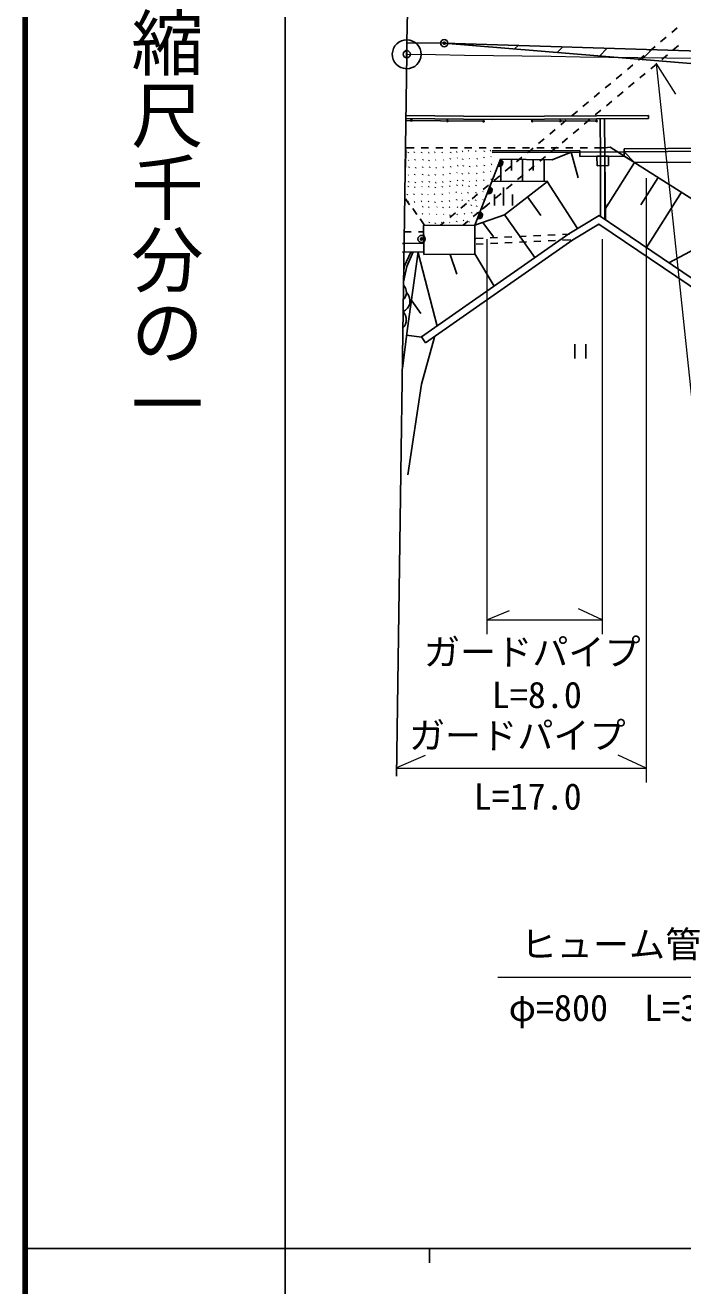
# Model space of a CAD drawing. Units: millimetres, scale not verified. Extents: x 40000 to 680000, y 20000 to 380000.
# Drawn here: x 40000 to 85524, y 202409 to 289716 of the extents above; entities that cross this region are included whole.
import ezdxf
from ezdxf.enums import TextEntityAlignment as Align

# ---------------------------------------------------------------- set-up
doc = ezdxf.new("R2010")
doc.units = ezdxf.units.MM
doc.header["$LTSCALE"] = 1000
doc.header["$PDMODE"] = 32
doc.header["$PDSIZE"] = 500
doc.linetypes.add('CHAIN', pattern=[18.5, 12, -1.5, 3.5, -1.5])
for name, color, linetype, lineweight in [('M-BGD', 7, 'Continuous', 25), ('M-BMK', 2, 'CHAIN', 13), ('M-STR-HTXT', 7, 'Continuous', 13), ('M-STR-STR3', 7, 'Continuous', 25), ('M-TTL', 2, 'Continuous', 140), ('M-TTL-BAND', 7, 'Continuous', 25)]:
    doc.layers.add(name, color=color, linetype=linetype, lineweight=lineweight)
doc.layers.add('M-OTRS', color=6, linetype='Continuous')
doc.styles.add('@ＭＳ ゴシック', font='')
doc.styles.add('ＭＳ ゴシック', font='')
doc.styles.get('@ＭＳ ゴシック').set_extended_font_data('@MS Gothic')
doc.styles.get('ＭＳ ゴシック').set_extended_font_data('MS Gothic')

msp = doc.modelspace()

# ---------------------------------------------------------------- linework, layer by layer
at = {"layer": 'M-BGD'}
for p, q in [((67485, 336920), (66427, 288558)), ((85143, 289531), (84759, 289211)), ((66427, 288558), (66405, 287541)), ((66422, 288205), (66408, 287205)), ((66426, 288503), (66426, 288503)), ((71040, 288409), (70943, 288312)), ((74127, 288314), (73882, 288069)), ((77214, 288219), (76821, 287826)), ((80300, 288124), (79760, 287584)), ((83607, 288250), (83223, 287930)), ((84375, 288891), (83991, 288571)), ((85231, 288302), (84846, 287982)), ((66415, 287705), (65712, 237710)), ((82839, 287610), (82454, 287290)), ((83387, 288029), (82699, 287341)), ((84462, 287662), (84078, 287342)), ((82070, 286970), (81686, 286650)), ((82926, 286381), (82542, 286061)), ((83694, 287022), (83310, 286701)), ((80534, 285690), (80150, 285369)), ((81302, 286330), (80918, 286010)), ((82158, 285741), (81774, 285421)), ((79766, 285049), (79382, 284729)), ((81390, 285101), (81005, 284781)), ((78229, 283769), (77845, 283449)), ((78998, 284409), (78613, 284089)), ((79853, 283821), (79469, 283500)), ((80621, 284461), (80237, 284141)), ((66351, 283122), (66308, 283122)), ((66353, 283265), (66311, 283265)), ((66355, 283465), (66316, 283465)), ((68758, 283090), (66351, 283122)), ((72339, 283189), (66353, 283265)), ((72339, 283389), (66355, 283465)), ((71782, 283068), (68758, 283090)), ((72339, 283389), (83139, 283461)), ((72339, 283189), (83140, 283261)), ((79605, 283083), (75102, 283076)), ((77461, 283129), (77077, 282809)), ((79085, 283180), (78701, 282860)), ((79832, 280639), (79815, 283249)), ((80132, 280641), (80115, 283251)), ((83139, 283461), (83140, 283261)), ((76693, 282489), (76309, 282168)), ((78317, 282540), (77933, 282220)), ((66350, 281224), (66919, 281224)), ((67419, 281223), (67919, 281223)), ((68419, 281223), (68919, 281222)), ((69419, 281222), (69919, 281222)), ((70419, 281221), (70919, 281221)), ((71419, 281221), (71919, 281221)), ((72419, 281220), (72919, 281220)), ((73419, 281220), (73919, 281219)), ((74419, 281219), (74919, 281219)), ((75157, 281208), (74772, 280888)), ((75419, 281218), (75919, 281218)), ((75925, 281848), (75541, 281528)), ((76780, 281260), (76396, 280940)), ((76419, 281218), (76919, 281217)), ((77549, 281900), (77165, 281580)), ((77419, 281217), (77919, 281217)), ((78419, 281216), (78919, 281216)), ((79419, 281216), (79988, 281215)), ((79830, 276481), (79838, 281216)), ((80129, 276261), (80138, 281215)), ((81468, 281150), (91836, 281219)), ((81469, 280950), (81468, 281150)), ((66506, 280882), (66537, 280921)), ((66524, 280342), (66555, 280381)), ((66922, 280907), (66953, 280946)), ((66974, 280373), (67005, 280413)), ((67429, 280886), (67460, 280926)), ((67527, 280372), (67557, 280411)), ((67927, 280871), (67957, 280911)), ((67945, 280331), (67975, 280370)), ((68343, 280896), (68374, 280935)), ((68395, 280362), (68426, 280402)), ((68849, 280875), (68880, 280915)), ((68947, 280361), (68978, 280400)), ((69421, 280443), (69451, 280483)), ((69441, 280883), (69472, 280923)), ((69865, 280917), (69896, 280957)), ((69900, 280501), (69931, 280541)), ((70255, 280963), (70286, 281003)), ((70273, 280423), (70304, 280463)), ((70671, 280988), (70702, 281028)), ((70724, 280455), (70754, 280494)), ((72910, 280450), (71117, 275879)), ((71178, 280968), (71209, 281007)), ((71276, 280453), (71306, 280492)), ((71749, 280536), (71780, 280575)), ((71770, 280976), (71801, 281015)), ((72194, 281010), (72224, 281049)), ((72229, 280594), (72260, 280633)), ((72332, 281009), (78393, 281049)), ((72332, 280889), (78394, 280929)), ((72910, 280450), (76484, 280392)), ((72926, 280411), (72919, 278912)), ((73676, 280407), (73672, 279657)), ((74388, 280568), (74004, 280248)), ((74425, 280403), (74418, 278903)), ((75175, 280399), (75171, 279649)), ((76012, 280619), (75628, 280299)), ((75925, 280395), (75917, 278895)), ((76484, 280392), (77796, 280926)), ((77795, 280925), (78291, 279146)), ((78393, 281050), (78394, 280930)), ((78394, 280930), (81469, 280950)), ((78396, 280630), (78394, 280930)), ((78396, 280630), (81471, 280650)), ((79582, 280638), (80382, 280643)), ((79582, 280638), (79587, 279988)), ((80132, 280641), (80162, 276247)), ((80382, 280643), (80387, 279993)), ((81469, 280950), (91837, 281019)), ((81471, 280650), (81469, 280950)), ((82185, 280198), (81469, 280950)), ((81471, 280650), (82185, 280198)), ((82185, 280198), (91488, 280260)), ((66561, 279872), (66592, 279912)), ((66951, 279353), (66982, 279393)), ((67012, 279825), (67043, 279864)), ((67501, 279867), (67532, 279906)), ((67503, 279352), (67534, 279391)), ((67981, 279861), (68012, 279901)), ((68432, 279814), (68463, 279853)), ((68922, 279856), (68952, 279895)), ((69397, 279423), (69428, 279463)), ((69433, 279892), (69464, 279932)), ((69877, 279481), (69907, 279521)), ((69935, 279967), (69966, 280007)), ((70250, 279403), (70280, 279443)), ((70310, 279954), (70341, 279993)), ((70700, 279435), (70731, 279474)), ((70761, 279906), (70792, 279946)), ((71250, 279948), (71281, 279988)), ((71252, 279433), (71283, 279472)), ((71726, 279516), (71756, 279555)), ((71762, 279985), (71792, 280024)), ((72205, 279574), (72236, 279613)), ((72264, 280060), (72295, 280099)), ((73620, 279928), (73236, 279608)), ((75244, 279979), (74860, 279659)), ((79587, 279988), (80387, 279993)), ((82185, 280198), (80130, 276951)), ((66501, 279322), (66531, 279361)), ((66506, 278523), (66537, 278562)), ((66537, 278852), (66568, 278892)), ((66957, 278475), (66988, 278514)), ((66988, 278805), (67019, 278844)), ((67447, 278517), (67477, 278556)), ((67477, 278847), (67508, 278886)), ((67921, 279311), (67952, 279350)), ((67927, 278512), (67958, 278551)), ((67958, 278842), (67988, 278881)), ((68371, 279342), (68402, 279382)), ((68409, 278794), (68440, 278833)), ((68867, 278506), (68898, 278545)), ((68898, 278836), (68929, 278875)), ((68923, 279341), (68954, 279380)), ((69379, 278543), (69409, 278582)), ((69409, 278872), (69440, 278912)), ((69881, 278617), (69911, 278657)), ((69912, 278947), (69942, 278987)), ((70255, 278604), (70286, 278643)), ((70286, 278934), (70317, 278973)), ((70706, 278556), (70737, 278596)), ((70737, 278886), (70768, 278926)), ((71196, 278598), (71226, 278638)), ((71227, 278928), (71257, 278968)), ((72084, 278647), (71700, 278327)), ((71738, 278965), (71769, 279004)), ((72240, 279040), (72271, 279079)), ((72852, 279287), (72468, 278967)), ((73708, 278699), (73324, 278379)), ((74476, 279339), (74092, 279019)), ((76136, 278888), (78229, 275641)), ((83809, 279170), (82614, 277283)), ((66320, 277682), (66600, 277268)), ((66446, 277972), (66477, 278011)), ((66896, 278003), (66927, 278043)), ((67448, 278002), (67479, 278041)), ((67867, 277961), (67897, 278000)), ((68317, 277992), (68348, 278032)), ((68378, 278464), (68409, 278503)), ((68869, 277991), (68900, 278030)), ((69342, 278074), (69373, 278113)), ((69822, 278132), (69853, 278171)), ((70195, 278053), (70226, 278093)), ((70645, 278085), (70676, 278124)), ((71316, 278007), (70932, 277687)), ((71198, 278083), (71228, 278123)), ((71671, 278166), (71702, 278205)), ((71684, 277615), (71714, 277654)), ((72486, 277233), (72486, 277983)), ((72939, 278059), (72555, 277738)), ((73111, 277233), (73111, 278483)), ((73736, 277233), (73736, 277983)), ((74765, 277826), (75703, 276538)), ((85432, 278143), (83010, 274318)), ((66483, 277503), (66514, 277542)), ((66833, 277027), (67116, 276609)), ((66934, 277455), (66965, 277494)), ((67423, 277497), (67454, 277536)), ((67513, 277131), (67543, 277171)), ((67903, 277492), (67934, 277531)), ((67931, 277091), (67961, 277130)), ((68354, 277444), (68385, 277484)), ((68492, 277106), (68523, 277145)), ((68843, 277486), (68874, 277525)), ((68910, 277065), (68941, 277104)), ((69355, 277523), (69386, 277562)), ((69360, 277096), (69391, 277136)), ((69857, 277597), (69888, 277637)), ((69912, 277095), (69943, 277134)), ((70547, 277367), (70163, 277047)), ((70232, 277584), (70263, 277623)), ((70386, 277177), (70417, 277217)), ((70683, 277536), (70714, 277576)), ((70866, 277235), (70896, 277275)), ((71403, 276778), (71019, 276458)), ((71172, 277578), (71203, 277618)), ((71239, 277157), (71269, 277197)), ((72029, 277297), (71645, 276977)), ((72171, 277418), (71787, 277098)), ((67332, 276311), (67613, 275897)), ((67487, 276626), (67518, 276666)), ((67956, 276033), (67987, 276073)), ((67967, 276621), (67998, 276661)), ((68374, 275993), (68405, 276032)), ((68466, 276601), (68497, 276640)), ((69011, 276086), (68759, 275876)), ((68824, 276024), (68855, 276063)), ((68947, 276595), (68977, 276635)), ((69376, 276022), (69407, 276062)), ((69779, 276727), (69395, 276406)), ((69398, 276548), (69429, 276587)), ((69850, 276105), (69881, 276145)), ((69887, 276590), (69918, 276629)), ((70635, 276138), (70317, 275873)), ((70590, 276100), (70317, 275873)), ((70329, 276163), (70360, 276203)), ((70398, 276626), (70429, 276666)), ((70702, 276085), (70733, 276124)), ((70901, 276701), (70931, 276740)), ((71275, 276688), (71306, 276727)), ((71672, 276053), (72425, 275053)), ((73208, 276558), (75291, 273630)), ((66242, 275397), (66220, 275397)), ((66720, 275399), (66242, 275397)), ((67582, 275401), (67220, 275400)), ((68833, 275863), (67579, 275854)), ((67579, 275854), (67588, 274614)), ((73690, 275064), (73191, 275040)), ((74689, 275112), (74190, 275088)), ((75688, 275159), (75189, 275136)), ((76687, 275207), (76188, 275183)), ((77686, 275255), (77186, 275231)), ((88110, 275153), (84558, 273270)), ((66231, 274598), (66122, 274597)), ((67588, 274614), (66231, 274598)), ((71693, 274968), (71193, 274944)), ((71712, 274568), (71212, 274544)), ((72692, 275016), (72192, 274992)), ((72711, 274616), (72211, 274592)), ((73710, 274664), (73210, 274640)), ((74708, 274712), (74209, 274688)), ((75707, 274760), (75208, 274736)), ((76706, 274808), (76207, 274784)), ((77783, 274859), (77206, 274832)), ((66222, 274003), (66109, 274002)), ((67593, 274020), (66222, 274003)), ((66686, 274009), (66264, 273057)), ((66851, 274011), (66408, 273011)), ((67198, 273950), (68517, 268878)), ((69414, 273837), (69878, 272465)), ((71136, 273888), (72476, 271641)), ((66408, 273011), (66193, 271932)), ((66264, 273057), (66205, 272758)), ((66775, 270620), (67394, 269754)), ((66373, 268259), (67466, 268115)), ((67431, 268135), (67718, 267725)), ((78052, 267624), (78052, 266624)), ((78802, 267624), (78802, 266624))]:
    msp.add_line(p, q, dxfattribs=at)
for points in [[(66426, 288503), (69010, 288472), (86694, 287927), (111705, 287068), (86365, 287038), (69010, 288472)], [(79988, 281215), (80138, 281215), (80498, 281266), (86911, 277206), (87290, 276699), (88587, 274253), (89192, 272604), (89551, 271053), (90622, 263411), (91450, 253823)], [(66322, 281084), (66342, 281083), (66328, 279892), (66305, 279892)], [(71117, 275879), (73189, 276577), (76159, 278893), (72308, 278915)], [(67431, 268135), (77637, 275269), (79738, 276534), (86252, 272123), (87696, 271137)], [(67718, 267725), (77909, 274849), (79722, 275941), (85971, 271710), (87517, 270653)], [(67199, 274015), (66439, 268550), (66109, 265948)], [(66497, 258572), (67444, 264865), (68328, 268108)]]:
    msp.add_lwpolyline(points, dxfattribs=at)
msp.add_lwpolyline([(67593, 273844), (71131, 273868), (71117, 275879), (67579, 275854)], close=True, dxfattribs=at)
for centre, radius in [((69010, 288472), 75), ((69010, 288472), 60), ((69010, 288472), 45), ((69010, 288472), 30), ((69010, 288472), 15), ((69010, 288472), 10), ((66732, 283118), 50), ((69232, 283087), 50), ((71732, 283069), 50), ((75102, 283076), 50), ((77055, 283080), 50), ((79555, 283084), 50), ((67439, 274913), 75), ((67439, 274913), 60), ((67439, 274913), 45), ((67439, 274913), 30), ((67439, 274913), 15), ((67439, 274913), 10)]:
    msp.add_circle(centre, radius, dxfattribs=at)
for centre, radius, start, end in [((66415, 287705), 1000, 269.19393, 89.12821), ((66415, 287705), 500, 89.19365, 89.50959), ((66415, 287705), 1000, 89.12821, 89.19393), ((66415, 287705), 1000, 268.3649, 269.19393), ((66415, 287705), 500, 267.98352, 269.19422), ((72825, 280182), 250, 246.16931, 66.16931), ((72825, 280182), 200, 246.16931, 66.16931), ((72825, 280182), 150, 246.16931, 66.16931), ((72811, 280196), 100, 246.16931, 66.16931), ((72084, 278289), 250, 246.16931, 66.16931), ((72084, 278289), 200, 246.16931, 66.16931), ((72084, 278289), 150, 246.16931, 66.16931), ((72070, 278303), 100, 246.16931, 66.16931), ((71416, 276561), 250, 246.16931, 66.16931), ((71416, 276561), 200, 246.16931, 66.16931), ((71416, 276561), 150, 246.16931, 66.16931), ((71402, 276575), 100, 246.16931, 66.16931), ((65663, 271203), 728, 314.80507, 43.58279), ((65845, 270612), 793, 293.73768, 44.72748), ((65587, 269322), 793, 315.06635, 43.32151), ((65845, 270612), 793, 292.65265, 293.73768), ((65587, 269322), 793, 43.32151, 44.72749)]:
    msp.add_arc(centre, radius, start, end, dxfattribs=at)
for p in [(69010, 288472), (67439, 274913)]:
    msp.add_point(p, dxfattribs=at)
at = {"layer": 'M-BMK'}
msp.add_line((66408, 287705), (66415, 287705), dxfattribs=at)
msp.add_lwpolyline([(66415, 287705), (68415, 287677), (70415, 287649), (72414, 287621), (74414, 287593), (76414, 287564), (78414, 287536), (80414, 287508), (82413, 287480), (84413, 287452), (86413, 287424)], dxfattribs=at)
at = {"layer": 'M-OTRS'}
msp.add_point((66415, 287705), dxfattribs=at)
at = {"layer": 'M-STR-HTXT'}
for p, q in [((83681, 287054), (90359, 223795)), ((85042, 284951), (83686, 287092)), ((82980, 279125), (82980, 237269)), ((71949, 274891), (71949, 247537)), ((79949, 274891), (79949, 247537)), ((71949, 248537), (73536, 249190)), ((79949, 248537), (78296, 249291)), ((71949, 248537), (79949, 248537)), ((65720, 238313), (67712, 239159)), ((82980, 238269), (81051, 239171)), ((65708, 238307), (65720, 238313)), ((65719, 238269), (82980, 238269)), ((72710, 223795), (90359, 223795))]:
    msp.add_line(p, q, dxfattribs=at)
at = {"layer": 'M-STR-STR3'}
msp.add_arc((66415, 287705), 1000, 89.19393, 268.3649, dxfattribs=at)
at = {"layer": 'M-TTL'}
msp.add_line((40000, 380000), (40000, 20000), dxfattribs=at)
at = {"layer": 'M-TTL-BAND'}
for p, q in [((58000, 370000), (58000, 20000)), ((40000, 205000), (579000, 205000)), ((68000, 205000), (68000, 204000))]:
    msp.add_line(p, q, dxfattribs=at)

# ---------------------------------------------------------------- texts
at = {"layer": 'M-STR-HTXT', "style": 'ＭＳ ゴシック'}
for s, p in [('ガードパイプ', (75104, 244837)), ('ガードパイプ', (74068, 239061)), ('ヒューム管', (80549, 224594)), ('φ=800\u3000L=33.0', (81898, 220198))]:
    msp.add_text(s, height=1833, dxfattribs=at).set_placement(p, align=Align.BOTTOM_CENTER)
for s, p in [('L=8.0', (78537, 241871)), ('L=17.0', (78524, 234834))]:
    msp.add_text(s, height=1833, dxfattribs=at).set_placement(p, align=Align.BOTTOM_RIGHT)
at = {"layer": 'M-TTL-BAND', "style": '@ＭＳ ゴシック'}
msp.add_text('縮尺千分の一', height=3666, rotation=270, dxfattribs=at).set_placement((49777, 261030), align=Align.MIDDLE_RIGHT)

doc.saveas('drawing.dxf')
